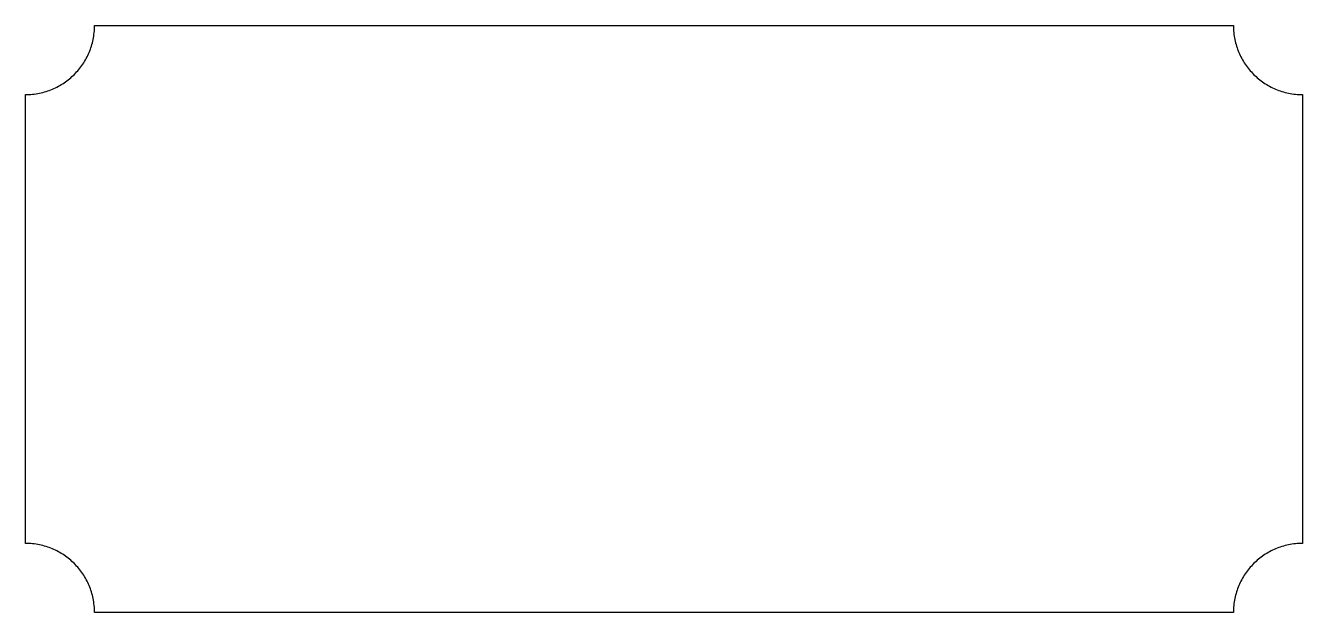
# Model space of a CAD drawing. Extents: x 155.9 to 192.9, y -99.1 to -82.1.
import ezdxf

# ---------------------------------------------------------------- set-up
doc = ezdxf.new("R2010")
doc.units = 0
doc.layers.add('LIVELLO_1', color=7, linetype='CONTINUOUS')

msp = doc.modelspace()

# ---------------------------------------------------------------- linework, layer by layer
at = {"layer": 'LIVELLO_1', "color": 250}
msp.add_open_spline([(192.518, -84.081), (192.388, -84.055), (192.263, -84.015), (192.143, -83.965), (192.023, -83.914), (191.91, -83.852), (191.803, -83.78), (191.697, -83.709), (191.598, -83.627), (191.507, -83.536), (191.417, -83.446), (191.335, -83.347), (191.263, -83.24), (191.191, -83.134), (191.129, -83.02), (191.079, -82.901), (191.028, -82.781), (190.989, -82.655), (190.962, -82.525), (190.935, -82.395), (190.921, -82.26), (190.921, -82.122), (190.921, -82.122), (189.046, -82.122), (189.046, -82.122), (189.046, -82.122), (187.171, -82.122), (187.171, -82.122), (187.171, -82.122), (185.296, -82.122), (185.296, -82.122), (185.296, -82.122), (183.421, -82.122), (183.421, -82.122), (183.421, -82.122), (181.546, -82.122), (181.546, -82.122), (181.546, -82.122), (179.671, -82.122), (179.671, -82.122), (179.671, -82.122), (177.796, -82.122), (177.796, -82.122), (177.796, -82.122), (175.921, -82.122), (175.921, -82.122), (175.921, -82.122), (175.546, -82.122), (175.546, -82.122), (175.546, -82.122), (175.171, -82.122), (175.171, -82.122), (175.171, -82.122), (175.171, -82.122), (175.171, -82.122), (175.171, -82.122), (174.796, -82.122), (174.796, -82.122), (174.796, -82.122), (174.421, -82.122), (174.421, -82.122), (174.421, -82.122), (174.046, -82.122), (174.046, -82.122), (174.046, -82.122), (173.671, -82.122), (173.671, -82.122), (173.671, -82.122), (173.296, -82.122), (173.296, -82.122), (173.296, -82.122), (172.921, -82.122), (172.921, -82.122), (172.921, -82.122), (171.046, -82.122), (171.046, -82.122), (171.046, -82.122), (169.171, -82.122), (169.171, -82.122), (169.171, -82.122), (167.296, -82.122), (167.296, -82.122), (167.296, -82.122), (165.421, -82.122), (165.421, -82.122), (165.421, -82.122), (163.546, -82.122), (163.546, -82.122), (163.546, -82.122), (161.671, -82.122), (161.671, -82.122), (161.671, -82.122), (159.796, -82.122), (159.796, -82.122), (159.796, -82.122), (157.921, -82.122), (157.921, -82.122), (157.921, -82.26), (157.907, -82.395), (157.881, -82.525), (157.854, -82.655), (157.815, -82.781), (157.764, -82.901), (157.714, -83.02), (157.652, -83.134), (157.58, -83.24), (157.508, -83.347), (157.426, -83.446), (157.336, -83.536), (157.245, -83.627), (157.146, -83.709), (157.04, -83.78), (156.933, -83.852), (156.82, -83.914), (156.7, -83.965), (156.58, -84.015), (156.455, -84.055), (156.325, -84.081), (156.194, -84.108), (156.06, -84.122), (155.921, -84.122), (155.921, -84.122), (155.921, -85.747), (155.921, -85.747), (155.921, -85.747), (155.921, -87.372), (155.921, -87.372), (155.921, -87.372), (155.921, -88.997), (155.921, -88.997), (155.921, -88.997), (155.921, -90.622), (155.921, -90.622), (155.921, -90.622), (155.921, -92.247), (155.921, -92.247), (155.921, -92.247), (155.921, -93.872), (155.921, -93.872), (155.921, -93.872), (155.921, -95.497), (155.921, -95.497), (155.921, -95.497), (155.921, -97.122), (155.921, -97.122), (156.06, -97.122), (156.194, -97.136), (156.325, -97.163), (156.455, -97.189), (156.58, -97.229), (156.7, -97.279), (156.82, -97.33), (156.933, -97.392), (157.04, -97.464), (157.146, -97.535), (157.245, -97.617), (157.336, -97.708), (157.426, -97.798), (157.508, -97.897), (157.58, -98.004), (157.652, -98.11), (157.714, -98.224), (157.764, -98.344), (157.815, -98.463), (157.854, -98.589), (157.881, -98.719), (157.907, -98.849), (157.921, -98.984), (157.921, -99.122), (157.921, -99.122), (159.796, -99.122), (159.796, -99.122), (159.796, -99.122), (161.671, -99.122), (161.671, -99.122), (161.671, -99.122), (163.546, -99.122), (163.546, -99.122), (163.546, -99.122), (165.421, -99.122), (165.421, -99.122), (165.421, -99.122), (167.296, -99.122), (167.296, -99.122), (167.296, -99.122), (169.171, -99.122), (169.171, -99.122), (169.171, -99.122), (171.046, -99.122), (171.046, -99.122), (171.046, -99.122), (172.921, -99.122), (172.921, -99.122), (172.921, -99.122), (173.296, -99.122), (173.296, -99.122), (173.296, -99.122), (173.671, -99.122), (173.671, -99.122), (173.671, -99.122), (174.046, -99.122), (174.046, -99.122), (174.046, -99.122), (174.421, -99.122), (174.421, -99.122), (174.421, -99.122), (174.796, -99.122), (174.796, -99.122), (174.796, -99.122), (175.171, -99.122), (175.171, -99.122), (175.171, -99.122), (175.171, -99.122), (175.171, -99.122), (175.171, -99.122), (175.546, -99.122), (175.546, -99.122), (175.546, -99.122), (175.921, -99.122), (175.921, -99.122), (175.921, -99.122), (177.796, -99.122), (177.796, -99.122), (177.796, -99.122), (179.671, -99.122), (179.671, -99.122), (179.671, -99.122), (181.546, -99.122), (181.546, -99.122), (181.546, -99.122), (183.421, -99.122), (183.421, -99.122), (183.421, -99.122), (185.296, -99.122), (185.296, -99.122), (185.296, -99.122), (187.171, -99.122), (187.171, -99.122), (187.171, -99.122), (189.046, -99.122), (189.046, -99.122), (189.046, -99.122), (190.921, -99.122), (190.921, -99.122), (190.921, -98.984), (190.935, -98.849), (190.962, -98.719), (190.989, -98.589), (191.028, -98.463), (191.079, -98.344), (191.129, -98.224), (191.191, -98.11), (191.263, -98.004), (191.335, -97.897), (191.417, -97.798), (191.507, -97.708), (191.598, -97.617), (191.697, -97.535), (191.803, -97.464), (191.91, -97.392), (192.023, -97.33), (192.143, -97.279), (192.263, -97.229), (192.388, -97.189), (192.518, -97.163), (192.649, -97.136), (192.783, -97.122), (192.921, -97.122), (192.921, -97.122), (192.921, -95.497), (192.921, -95.497), (192.921, -95.497), (192.921, -93.872), (192.921, -93.872), (192.921, -93.872), (192.921, -92.247), (192.921, -92.247), (192.921, -92.247), (192.921, -90.622), (192.921, -90.622), (192.921, -90.622), (192.921, -88.997), (192.921, -88.997), (192.921, -88.997), (192.921, -87.372), (192.921, -87.372), (192.921, -87.372), (192.921, -85.747), (192.921, -85.747), (192.921, -85.747), (192.921, -84.122), (192.921, -84.122), (192.783, -84.122), (192.649, -84.108), (192.518, -84.081)], degree=3, knots=[0, 0, 0, 0, 1, 1, 1, 2, 2, 2, 3, 3, 3, 4, 4, 4, 5, 5, 5, 6, 6, 6, 7, 7, 7, 8, 8, 8, 9, 9, 9, 10, 10, 10, 11, 11, 11, 12, 12, 12, 13, 13, 13, 14, 14, 14, 15, 15, 15, 16, 16, 16, 17, 17, 17, 18, 18, 18, 19, 19, 19, 20, 20, 20, 21, 21, 21, 22, 22, 22, 23, 23, 23, 24, 24, 24, 25, 25, 25, 26, 26, 26, 27, 27, 27, 28, 28, 28, 29, 29, 29, 30, 30, 30, 31, 31, 31, 32, 32, 32, 33, 33, 33, 34, 34, 34, 35, 35, 35, 36, 36, 36, 37, 37, 37, 38, 38, 38, 39, 39, 39, 40, 40, 40, 41, 41, 41, 42, 42, 42, 43, 43, 43, 44, 44, 44, 45, 45, 45, 46, 46, 46, 47, 47, 47, 48, 48, 48, 49, 49, 49, 50, 50, 50, 51, 51, 51, 52, 52, 52, 53, 53, 53, 54, 54, 54, 55, 55, 55, 56, 56, 56, 57, 57, 57, 58, 58, 58, 59, 59, 59, 60, 60, 60, 61, 61, 61, 62, 62, 62, 63, 63, 63, 64, 64, 64, 65, 65, 65, 66, 66, 66, 67, 67, 67, 68, 68, 68, 69, 69, 69, 70, 70, 70, 71, 71, 71, 72, 72, 72, 73, 73, 73, 74, 74, 74, 75, 75, 75, 76, 76, 76, 77, 77, 77, 78, 78, 78, 79, 79, 79, 80, 80, 80, 81, 81, 81, 82, 82, 82, 83, 83, 83, 84, 84, 84, 85, 85, 85, 86, 86, 86, 87, 87, 87, 88, 88, 88, 89, 89, 89, 90, 90, 90, 91, 91, 91, 92, 92, 92, 93, 93, 93, 94, 94, 94, 95, 95, 95, 96, 96, 96, 97, 97, 97, 98, 98, 98, 98], dxfattribs=at)

doc.saveas('drawing.dxf')
